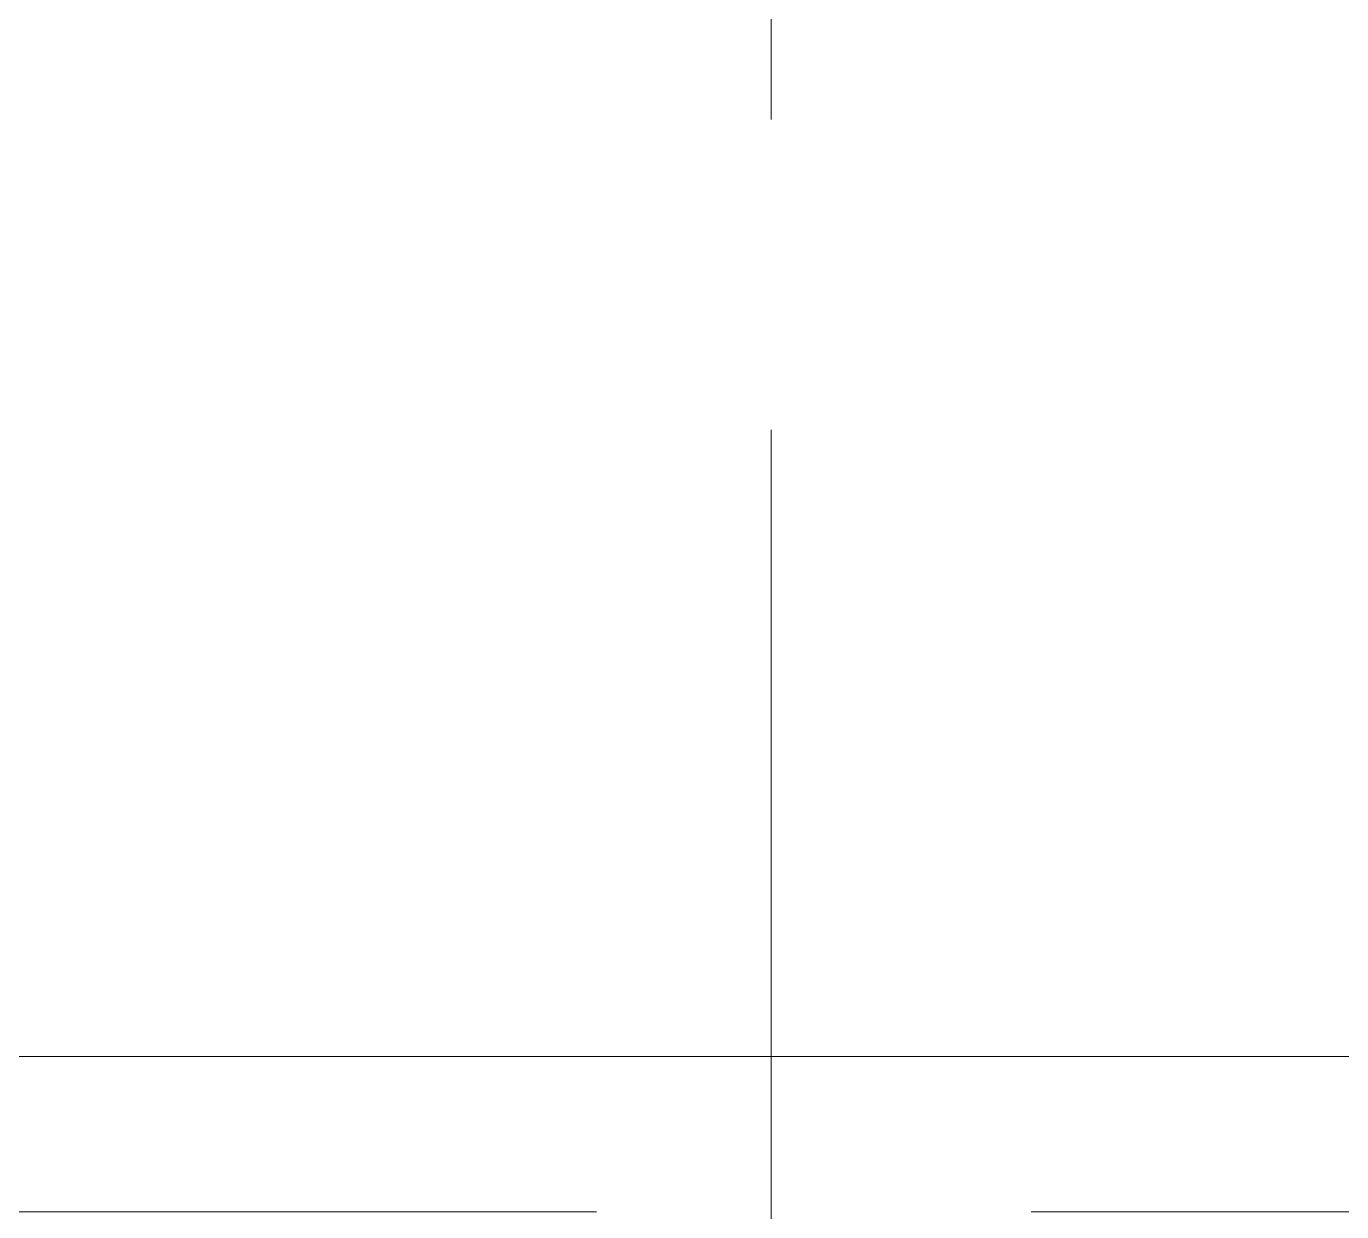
# Model space of a CAD drawing. Header units: millimetres. Extents: x -187347 to 135007, y -6415 to 292048.
# Drawn here: x -39420 to -38572, y 405 to 1169 of the extents above; entities that cross this region are included whole.
import ezdxf

# ---------------------------------------------------------------- set-up
doc = ezdxf.new("R2010")
doc.units = ezdxf.units.MM
doc.header["$LTSCALE"] = 100
doc.linetypes.add('Z_LINE-CNTR', pattern=[17, 12, -2, 1, -2])
doc.layers.add('A-WALL', color=7, linetype='Continuous', lineweight=5)
doc.layers.add('S-GRID', color=7, linetype='Continuous', lineweight=5)

msp = doc.modelspace()

# ---------------------------------------------------------------- linework, layer by layer
at = {"layer": 'A-WALL'}
for p, q in [((-44772.38, 505), (-39052.38, 505)), ((-39052.38, 505), (-44732.38, 505)), ((-39052.38, 505), (-38772.38, 505)), ((-38772.38, 505), (-39052.38, 505)), ((-38772.38, 505), (-33112.38, 505)), ((-33112.38, 505), (-38772.38, 505)), ((-44732.38, 405), (-39052.38, 405)), ((-38772.38, 405), (-33112.38, 405))]:
    msp.add_line(p, q, dxfattribs=at)
at = {"layer": 'S-GRID', "color": 152, "linetype": 'Z_LINE-CNTR'}
msp.add_line((-38939.88, 111408.77), (-38939.88, -6038.24), dxfattribs=at)

doc.saveas('drawing.dxf')
